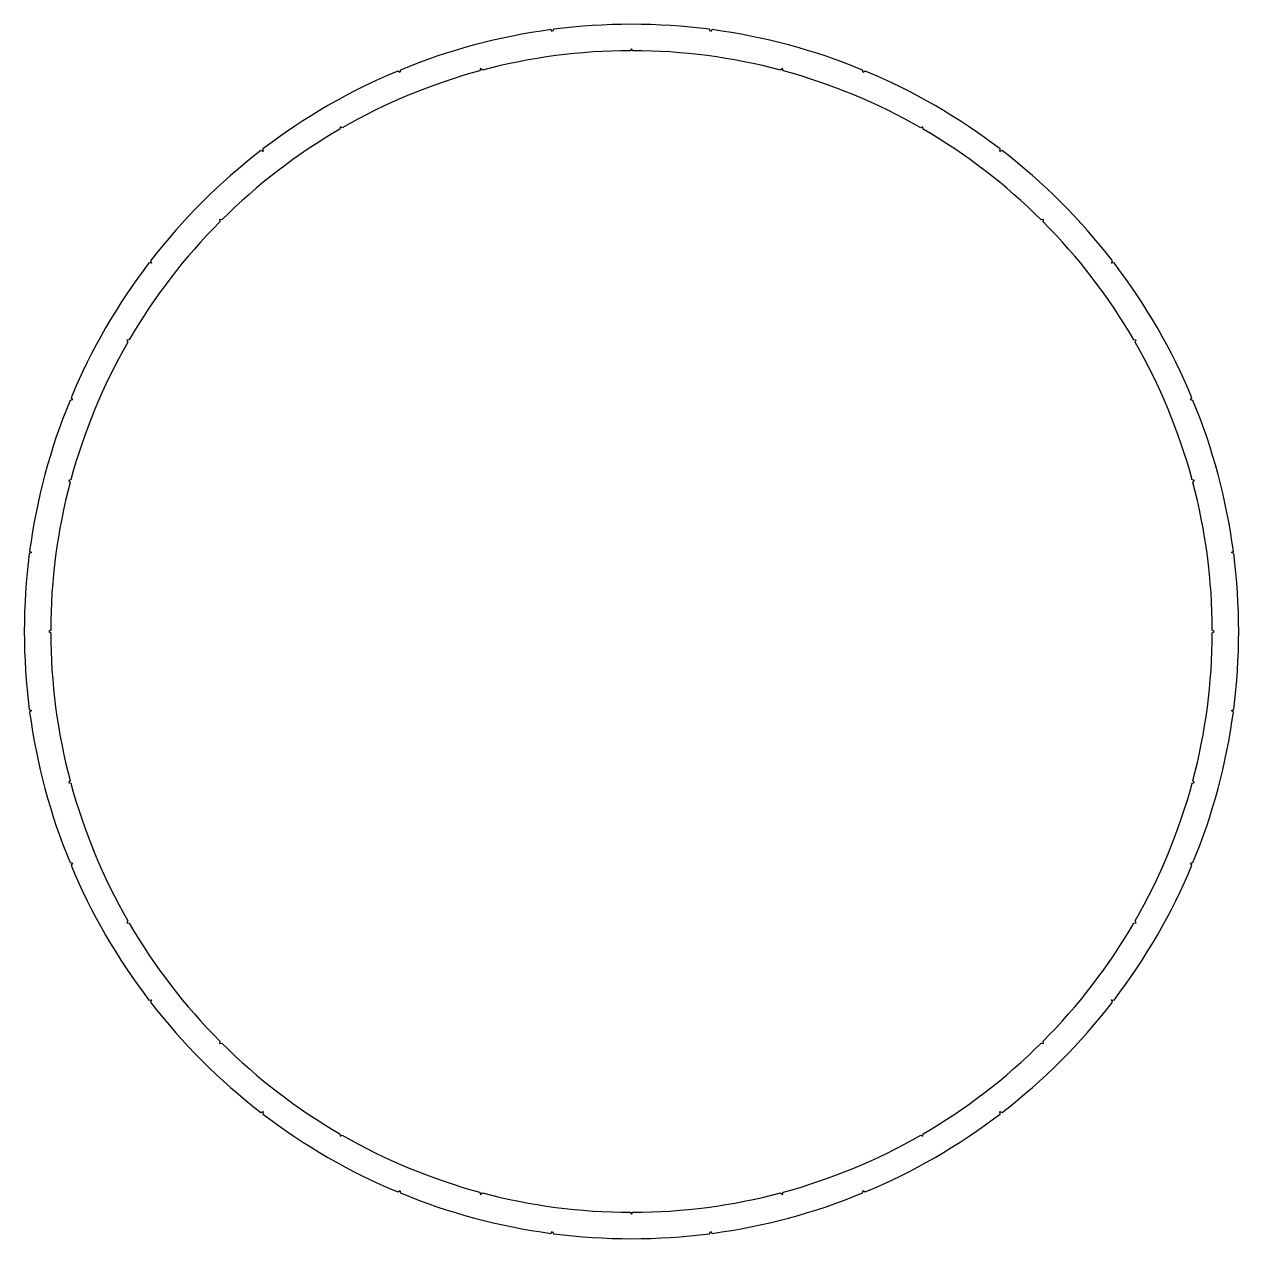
# Model space of a CAD drawing. Header units: millimetres. Extents: x -460 to 460, y -460 to 460.
import ezdxf

# ---------------------------------------------------------------- set-up
doc = ezdxf.new("R2010")
doc.units = ezdxf.units.MM

msp = doc.modelspace()

# ---------------------------------------------------------------- linework, layer by layer
at = {"layer": 'CORTE'}
for points in [[(456.19, 59.05), (454.58, 59.85), (455.93, 61.03, 0.064452), (425.37, 175.11), (423.6, 175.46), (424.6, 176.96, 0.064452), (365.55, 279.24), (363.75, 279.12), (364.33, 280.82, 0.064452), (280.82, 364.33), (279.12, 363.75), (279.24, 365.55, 0.064452), (176.96, 424.6), (175.46, 423.6), (175.11, 425.37, 0.064452), (61.03, 455.93), (59.85, 454.58), (59.05, 456.19, 0.064452), (-59.05, 456.19), (-59.85, 454.58), (-61.03, 455.93, 0.064452), (-175.11, 425.37), (-175.46, 423.6), (-176.96, 424.6, 0.064452), (-279.24, 365.55), (-279.12, 363.75), (-280.82, 364.33, 0.064452), (-364.33, 280.82), (-363.75, 279.12), (-365.55, 279.24, 0.064452), (-424.6, 176.96), (-423.6, 175.46), (-425.37, 175.11, 0.064452), (-455.93, 61.03), (-454.58, 59.85), (-456.19, 59.05, 0.064452), (-456.19, -59.05), (-454.58, -59.85), (-455.93, -61.03, 0.064452), (-425.37, -175.11), (-423.6, -175.46), (-424.6, -176.96, 0.064452), (-365.55, -279.24), (-363.75, -279.12), (-364.33, -280.82, 0.064452), (-280.82, -364.33), (-279.12, -363.75), (-279.24, -365.55, 0.064452), (-176.96, -424.6), (-175.46, -423.6), (-175.11, -425.37, 0.064452), (-61.03, -455.93), (-59.85, -454.58), (-59.05, -456.19, 0.064452), (59.05, -456.19), (59.85, -454.58), (61.03, -455.93, 0.064452), (175.11, -425.37), (175.46, -423.6), (176.96, -424.6, 0.064452), (279.24, -365.55), (279.12, -363.75), (280.82, -364.33, 0.064452), (364.33, -280.82), (363.75, -279.12), (365.55, -279.24, 0.064452), (424.6, -176.96), (423.6, -175.46), (425.37, -175.11, 0.064452), (455.93, -61.03), (454.58, -59.85), (456.19, -59.05, 0.064452)], [(440, -1), (441.5, 0), (440, 1, 0.064402), (425.27, 112.91), (426.46, 114.27), (424.75, 114.85, 0.064402), (381.55, 219.13), (382.35, 220.75), (380.55, 220.87, 0.064402), (311.83, 310.42), (312.19, 312.19), (310.42, 311.83, 0.064402), (220.87, 380.55), (220.75, 382.35), (219.13, 381.55, 0.064402), (114.85, 424.75), (114.27, 426.46), (112.91, 425.27, 0.064402), (1, 440), (0, 441.5), (-1, 440, 0.064402), (-112.91, 425.27), (-114.27, 426.46), (-114.85, 424.75, 0.064402), (-219.13, 381.55), (-220.75, 382.35), (-220.87, 380.55, 0.064402), (-310.42, 311.83), (-312.19, 312.19), (-311.83, 310.42, 0.064402), (-380.55, 220.87), (-382.35, 220.75), (-381.55, 219.13, 0.064402), (-424.75, 114.85), (-426.46, 114.27), (-425.27, 112.91, 0.064402), (-440, 1), (-441.5, 0), (-440, -1, 0.064402), (-425.27, -112.91), (-426.46, -114.27), (-424.75, -114.85, 0.064402), (-381.55, -219.13), (-382.35, -220.75), (-380.55, -220.87, 0.064402), (-311.83, -310.42), (-312.19, -312.19), (-310.42, -311.83, 0.064402), (-220.87, -380.55), (-220.75, -382.35), (-219.13, -381.55, 0.064402), (-114.85, -424.75), (-114.27, -426.46), (-112.91, -425.27, 0.064402), (-1, -440), (0, -441.5), (1, -440, 0.064402), (112.91, -425.27), (114.27, -426.46), (114.85, -424.75, 0.064402), (219.13, -381.55), (220.75, -382.35), (220.87, -380.55, 0.064402), (310.42, -311.83), (312.19, -312.19), (311.83, -310.42, 0.064402), (380.55, -220.87), (382.35, -220.75), (381.55, -219.13, 0.064402), (424.75, -114.85), (426.46, -114.27), (425.27, -112.91, 0.064402)]]:
    msp.add_lwpolyline(points, format="xyb", close=True, dxfattribs=at)

doc.saveas('drawing.dxf')
